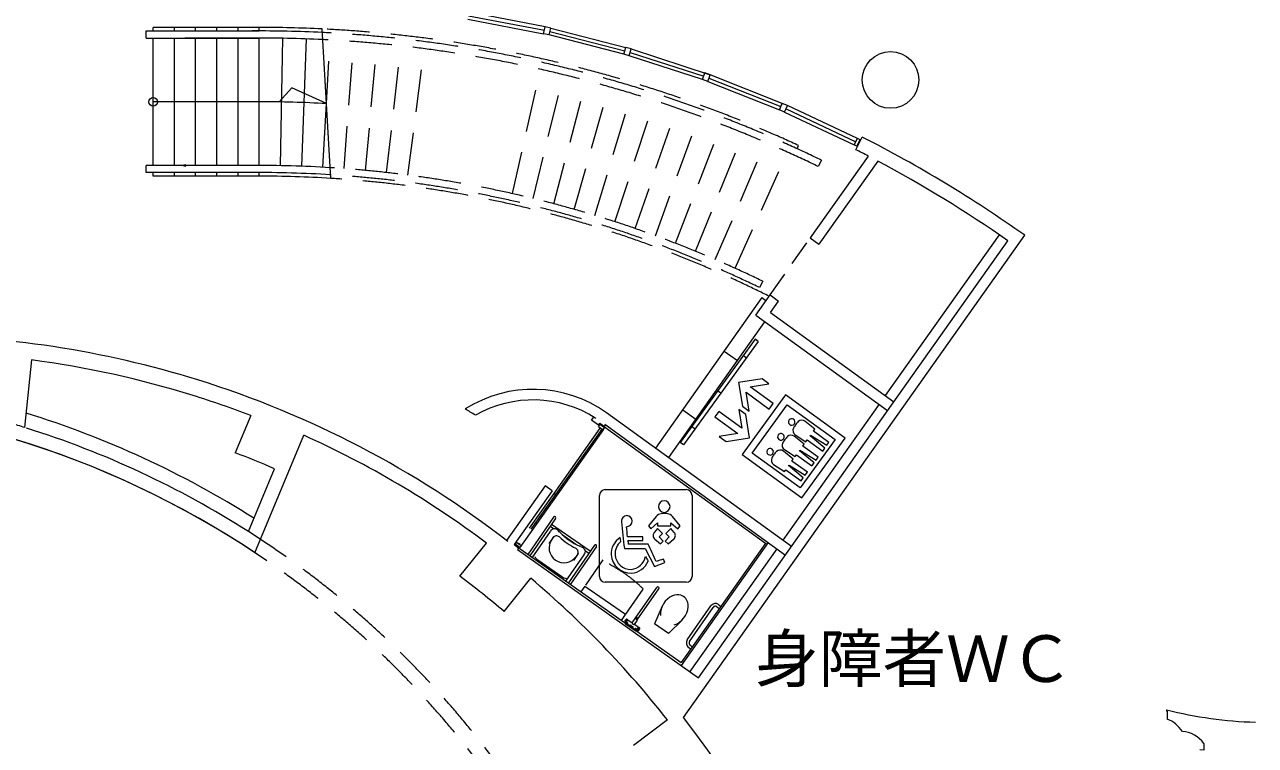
# Model space of a CAD drawing. Units: millimetres, scale not verified. Extents: x -46320 to 37680, y -29109 to 29691.
# Drawn here: x -623 to 16769, y 9266 to 19445 of the extents above; entities that cross this region are included whole.
import ezdxf
from ezdxf.enums import TextEntityAlignment as Align

# ---------------------------------------------------------------- set-up
doc = ezdxf.new("R2010")
doc.units = ezdxf.units.MM
doc.header["$LTSCALE"] = 300
doc.linetypes.add('DASHED1', pattern=[1.8, 1.2, -0.6])
doc.linetypes.add('DASHED2', pattern=[3, 2, -1])
for name, color, linetype, lineweight in [('1-0_121', 7, 'Continuous', 9), ('1-D', 7, 'DASHED1', 9), ('1-E', 7, 'Continuous', 9), ('E-0', 7, 'Continuous', 9)]:
    doc.layers.add(name, color=color, linetype=linetype, lineweight=lineweight)
doc.layers.add('1-A', color=7, linetype='Continuous')
doc.styles.add('HG創英角ｺﾞｼｯｸUB', font='')
doc.styles.get('HG創英角ｺﾞｼｯｸUB').set_extended_font_data('HG創英角ｺﾞｼｯｸUB')

msp = doc.modelspace()

# ---------------------------------------------------------------- linework, layer by layer
at = {"layer": '1-0_121'}
for p, q in [((5642.2, 19520.2), (6711.4, 19316.2)), ((5650, 19569.6), (6722.4, 19365)), ((6733.3, 19413.8), (5657.8, 19619)), ((1093, 19255.2), (1093, 19355.2)), ((1093, 19355.2), (2693, 19355.2)), ((1193, 19355.2), (1193, 19405.4)), ((2693, 19405.4), (1193, 19405.4)), ((1493, 19355.2), (1493, 19405.4)), ((1793, 19355.2), (1793, 19405.4)), ((2093, 19355.2), (2093, 19405.4)), ((2393, 19355.2), (2393, 19405.4)), ((2693, 19355.2), (2693, 19405.4)), ((3704.8, 17273.7), (3580.7, 19383.8)), ((6811.3, 19396.4), (6733.3, 19413.8)), ((6789.5, 19298.8), (6811.3, 19396.4)), ((6800.4, 19347.6), (7857.8, 19076.1)), ((6811.3, 19396.4), (7871.7, 19124.1)), ((1093, 19255.2), (2693, 19255.2)), ((1193, 17455.1), (1193, 19255.2)), ((1493, 17455.1), (1493, 19255.2)), ((2593, 19255.1), (1641.8, 19255.1)), ((1793, 17455.1), (1793, 19255.2)), ((2093, 17455.1), (2093, 19255.2)), ((2393, 17455.1), (2393, 19255.2)), ((2693, 17455.1), (2693, 19255.2)), ((2993, 17452.7), (3026.1, 19252.4)), ((3293, 17444.4), (3359.3, 19243.2)), ((7843.8, 19028.1), (6789.5, 19298.8)), ((7948.6, 19101.8), (7871.7, 19124.1)), ((7920.7, 19005.7), (7948.6, 19101.8)), ((8955.9, 18669.4), (7920.7, 19005.7)), ((7934.6, 19053.8), (8972.8, 18716.4)), ((7948.6, 19101.8), (9065.1, 18736.4)), ((8955.9, 18669.4), (8989.8, 18763.5)), ((9031.2, 18642.3), (8955.9, 18669.4)), ((9065.1, 18736.4), (8989.8, 18763.5)), ((9031.2, 18642.3), (9065.1, 18736.4)), ((9031.2, 18642.3), (10043.3, 18241.6)), ((9048.1, 18689.3), (10063.1, 18287.5)), ((10083, 18333.3), (9065.1, 18736.4)), ((2974.3, 18353.1), (3153, 18553.2)), ((3642.7, 18329.2), (3153, 18553.2)), ((2693, 18355.4), (1193, 18355.4)), ((3593, 17430.6), (3642.7, 18329.2)), ((10156.4, 18301.6), (10083, 18333.3)), ((10116.7, 18209.8), (10156.4, 18301.6)), ((11147, 17835.4), (10156.4, 18301.6)), ((10116.7, 18209.8), (11101.6, 17746.3)), ((10136.5, 18255.7), (11124.3, 17790.9)), ((11101.6, 17746.3), (11147, 17835.4)), ((11137.2, 17728.2), (11101.6, 17746.3)), ((11123.4, 17679.1), (11214.2, 17857.3)), ((10292.6, 17692.9), (10313.5, 17738.3)), ((11298, 17588.8), (10479.1, 16432.1)), ((2593, 17455.1), (1093, 17455.1)), ((1093, 17355.1), (1093, 17455.1)), ((11431.7, 17518.1), (10600, 16343.2)), ((2593, 17355.1), (1093, 17355.1)), ((1193, 17305.4), (1193, 17355.1)), ((2693, 17305.4), (1193, 17305.4)), ((1493, 17305.4), (1493, 17355.1)), ((1793, 17305.4), (1793, 17355.1)), ((2093, 17305.4), (2093, 17355.1)), ((2393, 17305.4), (2393, 17355.1)), ((2693, 17305.4), (2693, 17355.1)), ((8687.8, 9659.9), (13509.5, 16471)), ((8901.8, 10221.8), (13271.1, 16393.8)), ((10479.1, 16432.1), (10600, 16343.2)), ((13146.8, 16477.8), (11537.9, 14205.1)), ((9796.8, 15589.5), (8292.3, 13464.3)), ((9708.6, 15343.7), (9910.8, 15629.3)), ((9796.6, 15589.6), (9853.5, 15548.4)), ((9910.8, 15629.3), (10032.3, 15541.4)), ((9916.7, 15378.1), (10032.3, 15541.4)), ((9708.6, 15343.7), (11572.7, 13994.6)), ((9916.7, 15378.1), (11659.5, 14117.2)), ((8478.8, 13329.7), (9838.3, 15249.9)), ((-525.4, 14708.9), (-622.5, 13755.4)), ((2572.1, 13925.1), (2353, 13398.6)), ((10214.8, 12076.5), (7599.5, 13964.5)), ((11451.1, 14082.6), (10093.3, 12164.4)), ((7507.1, 13747.6), (6854.2, 12825.3)), ((7389.6, 13858.4), (7420.9, 13902.6)), ((7487.5, 13789), (7389.6, 13858.4)), ((7485.5, 13769), (7505.8, 13797.5)), ((7485.5, 13769), (7550.8, 13722.7)), ((7571.1, 13751.3), (7505.8, 13797.5)), ((7507.1, 13747.6), (7531.6, 13730.2)), ((7550.8, 13722.7), (7571.1, 13751.3)), ((7571.6, 13769.3), (7587.8, 13792.3)), ((9845.1, 12118.3), (7572.8, 13762.4)), ((7575.7, 13801.1), (10128.2, 11954.2)), ((2632.2, 11986.7), (3322.2, 13645.5)), ((7550.8, 13722.7), (6375, 12061.8)), ((7531.6, 13730.2), (6878.7, 12807.9)), ((2539.8, 12285.4), (2908.8, 13172.3)), ((6831.7, 12862.7), (6292.9, 12101.6)), ((6878.7, 12807.9), (6854.2, 12825.3)), ((6853, 12490.6), (6486, 11960.2)), ((6881, 12471.2), (6514, 11940.8)), ((6852.5, 12324.3), (6803, 12358.5)), ((7370.1, 12007.6), (6822.4, 12386.6)), ((6549.3, 11916.4), (6806, 12287.3)), ((6853.6, 12215.4), (6786.1, 12117.9)), ((6985, 12232.6), (7168.6, 12105.5)), ((5529, 11653.4), (5902.6, 12123.3)), ((6292.9, 12101.6), (6358.2, 12055.4)), ((6329.9, 12136.6), (6309.7, 12108)), ((6375, 12061.8), (6309.7, 12108)), ((6329.9, 12136.6), (6395.2, 12090.4)), ((6358.2, 12055.4), (6342.7, 12033.5)), ((6342.7, 12033.5), (8901.8, 10221.8)), ((6346.4, 12067.6), (8653.1, 10434.6)), ((7428.7, 12092.2), (7061.6, 11561.8)), ((7456.6, 12072.9), (7089.5, 11542.5)), ((7301.2, 12013.8), (7350.7, 11979.5)), ((9849.7, 12124.9), (8653.1, 10434.6)), ((9884.4, 12130.6), (8656.2, 10395.7)), ((10006.7, 12042.2), (8779.4, 10308.5)), ((6627.6, 11886.5), (6970.7, 11649.1)), ((7026.2, 11586.3), (7282.6, 11956.8)), ((7198.9, 11976.4), (7131.3, 11878.7)), ((6155.2, 11155.5), (6528.7, 11625.4)), ((7241, 11434.3), (7297.9, 11516.5)), ((7869.3, 11112), (7293.8, 11510.6)), ((8006.2, 11056.4), (8311.8, 11498)), ((8034.2, 11037), (8339.8, 11478.6)), ((8386.7, 11231.5), (8278.4, 10982.7)), ((8741.9, 10754.4), (9075.4, 11236.2)), ((8773.1, 10732.7), (9106.6, 11214.6)), ((9159.5, 11224.2), (9186.6, 11205.4)), ((9181.1, 11255.5), (9208.3, 11236.7)), ((7812.3, 11029.8), (7869.3, 11112)), ((7866.6, 11000.5), (7857.9, 11006.5)), ((7883.8, 11046.7), (7858.3, 11009.9)), ((7897, 11044.4), (7864.8, 10997.9)), ((7867.2, 10984.8), (8016.1, 10881.7)), ((7870.5, 10988.6), (7867.6, 10984.4)), ((7881.5, 11013.1), (7868.9, 10995.1)), ((8019, 10885.8), (7870.1, 10988.8)), ((7881.7, 11013), (7870.9, 10997.5)), ((7870.9, 10997.5), (7872.6, 10996.4)), ((7872.5, 10996.3), (7901.5, 11038.2)), ((7872.5, 10996.3), (7883.4, 10988.8)), ((7877.6, 11015.9), (7885, 11026.6)), ((7879.8, 10985.7), (7878.1, 10983.3)), ((7879.8, 10985.7), (7897.5, 10973.5)), ((7881, 10985.3), (7886.1, 10992.7)), ((7881.2, 10984.8), (7881, 10985.3)), ((7884.7, 11026.7), (7890.7, 11022.6)), ((7887, 10992.6), (7886.1, 10992.7)), ((7895.5, 11042.3), (7886.8, 11048.3)), ((7887.9, 10993), (7888.7, 10994.2)), ((7900.4, 10983.7), (7888.3, 10992)), ((7901.1, 11041.5), (7888.9, 11023.9)), ((7889.1, 11023.7), (7899.8, 11039.3)), ((7897.5, 10973.5), (7895.8, 10971.1)), ((7896.6, 10974.4), (7896, 10974.5)), ((7896.6, 10974.4), (7901.8, 10981.9)), ((7897, 11044.4), (7901.1, 11041.5)), ((7899, 10977.9), (7932.7, 10954.6)), ((7899.8, 11039.3), (7901.5, 11038.2)), ((7901.8, 10981.9), (7901.4, 10982.6)), ((7901.5, 11038.2), (7962.2, 10996.2)), ((7901.5, 10983.6), (7902.3, 10984.8)), ((7928.5, 10948.4), (7942.2, 10968.1)), ((7962.2, 10996.2), (8004.6, 11057.5)), ((7993.4, 10974.6), (8035.8, 11035.9)), ((8054.1, 10932.7), (7993.4, 10974.6)), ((8035.8, 11035.9), (8004.6, 11057.5)), ((8473.7, 10847.6), (8278.4, 10982.7)), ((8668.4, 11036.6), (8473.7, 10847.6)), ((7960.5, 10926.3), (7974.2, 10946)), ((7964.8, 10932.4), (7998.5, 10909.1)), ((7994.9, 10906.1), (7993.2, 10903.6)), ((7994.9, 10906.1), (8012.6, 10893.8)), ((7996.1, 10905.6), (8001.2, 10913)), ((7996.4, 10905.1), (7996.1, 10905.6)), ((8002.1, 10912.9), (8001.2, 10913)), ((8003, 10913.4), (8003.8, 10914.6)), ((8015.5, 10904), (8003.4, 10912.4)), ((8012.6, 10893.8), (8010.9, 10891.4)), ((8011.7, 10894.8), (8011.2, 10894.8)), ((8011.7, 10894.8), (8016.9, 10902.2)), ((8014.2, 10898.3), (8025.1, 10890.7)), ((8018.5, 10886.1), (8015.7, 10882)), ((8016.9, 10902.2), (8016.5, 10903)), ((8016.6, 10904), (8017.4, 10905.1)), ((8025.1, 10890.7), (8054.1, 10932.7)), ((8025.1, 10890.8), (8026.7, 10889.7)), ((8037.7, 10905.1), (8025.2, 10887)), ((8037.5, 10905.2), (8026.7, 10889.7)), ((8061.4, 10930.6), (8029.3, 10884.1)), ((8031, 10886.7), (8039.7, 10880.7)), ((8041.8, 10902.2), (8035.9, 10906.3)), ((8041.6, 10902.4), (8049, 10913.1)), ((8042.7, 10882.2), (8068.2, 10919.1)), ((8049.2, 10912.9), (8043.3, 10917)), ((8044.9, 10915.9), (8055.7, 10931.5)), ((8057.3, 10933.4), (8045.1, 10915.8)), ((8054, 10932.6), (8055.7, 10931.5)), ((8057.3, 10933.4), (8061.4, 10930.6)), ((8060, 10928.5), (8068.7, 10922.5)), ((8761.1, 10648.6), (8788.3, 10629.8)), ((8782.8, 10679.9), (8809.9, 10661.1)), ((8461.4, 9624.9), (7980.3, 9266.1))]:
    msp.add_line(p, q, dxfattribs=at)
at = {"layer": '1-0_121', "linetype": 'DASHED2'}
for p, q in [((3642.7, 18329.2), (3692.4, 19227.8)), ((3893, 17411.2), (4025.5, 19206.3)), ((4193, 17386.3), (4358.7, 19178.6)), ((4493, 17355.8), (4691.8, 19144.7)), ((4793, 17319.6), (5024.9, 19104.6)), ((6271.6, 17057.8), (6666.8, 18813.8)), ((6563.7, 16989.2), (6991.1, 18737.7)), ((6854.5, 16915.3), (7314.1, 18655.6)), ((7144.2, 16835.9), (7635.7, 18567.5)), ((7432.6, 16751.2), (7956, 18473.4)), ((7719.8, 16661), (8274.9, 18373.2)), ((8005.8, 16565.3), (8592.5, 18267)), ((8290.5, 16464.2), (8908.7, 18154.7)), ((8574, 16357.5), (9223.5, 18036.3)), ((8856.3, 16245.3), (9536.9, 17911.7)), ((9137.3, 16127.5), (9848.9, 17780.8)), ((9417, 16004), (10159.5, 17643.7)), ((10636.4, 17530.5), (10592.8, 17440.5)), ((9807.2, 15821), (9763.5, 15731)), ((6854.2, 12825.3), (6357.3, 12123.4)), ((6878.7, 12807.9), (6381.8, 12106)), ((6357.3, 12123.4), (6381.8, 12106)), ((7306.3, 11528.4), (7552.9, 11884.3)), ((7873, 11116.9), (8119.5, 11472.9))]:
    msp.add_line(p, q, dxfattribs=at)
at = {"layer": '1-0_121'}
for points in [[(6789.5, 19298.8), (6711.4, 19316.2), (6733.3, 19413.8)], [(7920.7, 19005.7), (7843.8, 19028.1), (7871.7, 19124.1)], [(10116.7, 18209.8), (10043.3, 18241.6), (10083, 18333.3)], [(11137.2, 17728.2), (11182.6, 17817.3), (11147, 17835.4)], [(7487.5, 13789), (7506.3, 13815.6), (7571.6, 13769.3)], [(6831.7, 12862.7), (6733.8, 12932), (6186.4, 12158.8)]]:
    msp.add_lwpolyline(points, dxfattribs=at)
for centre, radius in [((11613.9, 18663.7), 400), ((1193, 18355.4), 60), ((1641.8, 17455.1), 12.5), ((8031.6, 11063.1), 9)]:
    msp.add_circle(centre, radius, dxfattribs=at)
for centre, radius, start, end in [((2693, 1155.4), 18200, 87.19514, 90.31481), ((2693, 1155.4), 18250, 87.21211, 90), ((2693, 1155.4), 18100, 87.16091, 90.31655), ((2693, 1155.4), 17200, 86.83482, 90), ((2693, 1155.4), 18750, 54.7685, 62.96944), ((2693, 1155.4), 18550, 62.36219, 62.96911), ((2693, 1155.4), 16300, 86.47247, 90.35151), ((2693, 1155.4), 18550, 55.23251, 61.89497), ((2693, 1155.4), 16200, 86.42971, 90.35368), ((2693, 1155.4), 16150, 86.40813, 90), ((-2307, 1155.4), 13900, 72.70731, 90), ((-2307, 1155.4), 13670, 72.70731, 82.5116), ((-2307, 1155.4), 13900, 52.23553, 72.70731), ((6562, 12499), 1795.5, 54.70424, 122.25629), ((-4557, 1155.4), 13000, 56.25096, 89.99999), ((-4557, 1155.4), 13000, 56.4262, 90), ((-2307, 1155.4), 13670, 69.08902, 72.70731), ((6562, 12499), 1645.5, 57.31657, 119.69954), ((-4557, 1155.4), 13400, 57.62699, 72.83275), ((-2307, 1155.4), 15100, 57.76736, 58.40661), ((-4557, 1155.4), 13200, 72.63424, 73.54299), ((-4557, 1155.4), 13200, 57.47724, 72.55054), ((-2307, 1155.4), 13700, 53.18473, 65.73913), ((-2307, 1155.4), 13100, 66.53746, 69.162), ((6867, 12480.9), 17, 325.31463, 145.31463), ((-4557, 1155.4), 13200, 56.59468, 57.47272), ((6929.1, 12201.6), 150, 133.53736, 145.15499), ((6863.7, 12270.4), 55, 51.36248, 133.53729), ((6892.2, 12165.8), 60, 46.79022, 145.00048), ((6585.8, 11922.8), 500, 44.45707, 51.35696), ((7585, 12903.4), 952, 226.79071, 243.83865), ((7585, 12903.4), 900, 224.45643, 246.17219), ((6997.7, 12054.8), 210, 145.31463, 325.31463), ((7138.8, 11995.1), 60, 325.31463, 63.83814), ((7019.5, 11622.7), 500, 59.2725, 66.17213), ((7246.8, 12005.2), 55, 337.09204, 59.27224), ((7442.6, 12082.6), 17, 325.31463, 145.31463), ((6713, 12009.9), 150, 211.17225, 235.31463), ((7159.3, 12042.2), 150, 325.31463, 337.09257), ((-2307, 1155.4), 13100, 49.76187, 53.26139), ((-2307, 1155.4), 13700, 38.18548, 49.83852), ((7056.1, 11772.4), 150, 235.31463, 259.4567), ((8325.8, 11488.3), 17, 325.33128, 145.33128), ((8656.8, 11110), 296.2, 114.8746, 181.5046), ((8604, 11202.8), 190, 75.63459, 111.98458), ((8612.2, 11256.4), 136.2, 37.17458, 73.45458), ((8564.9, 11229.8), 190, 358.64459, 34.99458), ((8459.5, 11246.6), 296.2, 289.12458, 355.75459), ((9137.9, 11193), 76, 55.315, 145.31465), ((9137.9, 11193), 38, 55.315, 145.31465), ((7901.6, 11007.1), 45, 158.14947, 177.54084), ((7859.6, 11009), 3, 177.54556, 235.31459), ((7901.6, 11007.1), 45, 132.60084, 158.01893), ((7872.6, 10992.5), 9.5, 145.31458, 235.31458), ((7872.6, 10992.5), 4.5, 145.37767, 235.37767), ((7901.6, 11007.1), 45, 113.07893, 132.47028), ((7885.1, 11045.8), 3, 55.31459, 113.08367), ((7887.1, 10993.6), 1, 265.31459, 325.31459), ((7894.4, 10987.9), 8.5, 339.24516, 131.38406), ((7902.3, 10983.1), 1, 145.31458, 205.31458), ((7942.9, 10967.6), 0.96, 55.31459, 145.31459), ((7962.4, 10963.2), 19, 167.32398, 303.27535), ((7942.9, 10967.6), 1, 347.33892, 55.31459), ((7986.2, 10997.6), 23.3, 192.00547, 278.6481), ((7973.4, 10946.5), 0.96, 55.31459, 122.38633), ((7973.4, 10946.5), 1, 325.31459, 55.31459), ((8002.2, 10913.9), 1, 265.31459, 325.31459), ((8009.5, 10908.2), 8.5, 339.24516, 131.38406), ((8021.5, 10889.5), 9.5, 235.31458, 325.31458), ((8017.4, 10903.4), 1, 145.31458, 205.31458), ((8021.5, 10889.5), 4.5, 235.37767, 325.37766), ((8041.4, 10883.2), 3, 235.31458, 293.08367), ((8025, 10921.8), 45, 293.07893, 312.47028), ((8025, 10921.8), 45, 312.59449, 338.02528), ((8025, 10921.8), 45, 338.14947, 357.54084), ((8066.9, 10920), 3, 357.54556, 55.31459), ((8804.4, 10711.1), 76, 145.31465, 235.31484), ((8804.4, 10711.1), 38, 145.31465, 235.31484), ((-2307, 1155.4), 13900, 0, 37.72189)]:
    msp.add_arc(centre, radius, start, end, dxfattribs=at)
at = {"layer": '1-0_121', "linetype": 'DASHED2'}
for centre, radius, start, end in [((2693, 1155.4), 18250, 65.31948, 87.21211), ((2693, 1155.4), 18200, 64.12233, 87.19514), ((2693, 1155.4), 18100, 64.12233, 87.16091), ((2693, 1155.4), 16300, 64.12233, 86.47247), ((2693, 1155.4), 16200, 64.12233, 86.42971), ((2693, 1155.4), 16150, 63.50866, 86.40813), ((-4557, 1155.4), 13200, 0, 56.59468), ((-4557, 1155.4), 13000, 0, 56.4262), ((6678.3, 10007.1), 2056.7, 45.49657, 65.09294)]:
    msp.add_arc(centre, radius, start, end, dxfattribs=at)
at = {"layer": '1-D'}
msp.add_line((9910.8, 15629.3), (10479.1, 16432.1), dxfattribs=at)
at = {"layer": '1-E'}
for p, q in [((9698.5, 15000.9), (8640.7, 13541.9)), ((9744.1, 14967.9), (8686.3, 13508.9)), ((9744.1, 14967.9), (9698.5, 15000.9)), ((9263.2, 14835.7), (9449.4, 14700.7)), ((9533.9, 14773.8), (9579.4, 14740.8)), ((9215.2, 14238.4), (9169.6, 14271.4)), ((8676.1, 14006.3), (8862.3, 13871.3)), ((8805.4, 13769), (8850.9, 13736)), ((10267, 13653.2), (10418.4, 13554.9)), ((8686.3, 13508.9), (8640.7, 13541.9)), ((10114.2, 13442.4), (10265.7, 13344.2)), ((9961.3, 13231.6), (10112.9, 13133.4)), ((7582.3, 12878.3), (8727.4, 12878.3)), ((7500.1, 11651.2), (7500.1, 12796.4)), ((8809.6, 12796.4), (8809.6, 11651.2)), ((7803, 12143.9), (7794.5, 12202.4)), ((8556.5, 12273.1), (8510.9, 12328)), ((8727.4, 11568.8), (7582.3, 11568.8))]:
    msp.add_line(p, q, dxfattribs=at)
for points in [[(9573.2, 14252.8), (9899.6, 14016.1), (9955.4, 14093), (9628.9, 14329.7), (9894, 14371.9), (9797.8, 14441.6), (9466.5, 14388.8), (9519.3, 14057.5), (9615.4, 13987.7)], [(9518.3, 13372), (10359.3, 12762.2), (10971.5, 13606.7), (10130.5, 14216.4)], [(9567.5, 13940.9), (9471.3, 14010.7), (9513.6, 13745.6), (9187.1, 13982.3), (9131.4, 13905.5), (9457.9, 13668.8), (9192.8, 13626.6), (9289, 13556.8), (9620.3, 13609.6)], [(10832.5, 13584.5), (10337.1, 12901.3), (9657.4, 13394.1), (10152.7, 14077.4)]]:
    msp.add_lwpolyline(points, close=True, dxfattribs=at)
for points in [[(10418.4, 13554.9), (10437.5, 13581.2), (10655.1, 13423.4), (10685.6, 13465.3), (10479, 13638.5), (10484.5, 13646), (10713.3, 13503.5), (10743.7, 13545.5), (10526, 13703.3), (10545, 13729.5), (10404.6, 13843)], [(10265.7, 13344.2), (10284.6, 13370.4), (10502.3, 13212.6), (10532.8, 13254.6), (10326.2, 13427.7), (10331.7, 13435.3), (10560.5, 13292.8), (10590.9, 13334.8), (10373.2, 13492.6), (10392.3, 13518.8), (10251.8, 13632.3)], [(10112.9, 13133.4), (10131.8, 13159.6), (10349.5, 13001.8), (10380, 13043.8), (10173.4, 13216.9), (10178.9, 13224.5), (10407.7, 13082), (10438.1, 13124.1), (10220.5, 13281.9), (10239.4, 13308), (10099, 13421.5)], [(8299.8, 12500.3), (8191.8, 12367.6), (8225.5, 12325.7), (8320.3, 12410.8), (8320.3, 12365.3), (8510.9, 12365.3), (8510.9, 12410.8), (8606.3, 12325.7), (8639.1, 12367.6), (8532.7, 12500.3)], [(7901.7, 12161.5), (8111.3, 12161.5), (8111.3, 12213.2), (7897.7, 12213.2)], [(8392, 12258.7), (8320.3, 12328), (8274.7, 12273.1)], [(8282.7, 12177.2), (8362.3, 12111.5), (8401, 12150.7), (8345.2, 12212.3), (8392, 12258.7)], [(8510.9, 12328), (8439.8, 12258.7), (8486.3, 12212.3), (8430.2, 12150.7), (8469, 12111.5), (8548.5, 12177.2)], [(7851.9, 12046.7), (8146.6, 12046.7), (8275.9, 11793.8), (8424.3, 11850.1), (8404.7, 11897.8)]]:
    msp.add_lwpolyline(points, dxfattribs=at)
for centre, radius, start, end in [((10219.7, 13834.6), 49.1, 146.21726, 231.89757), ((10217.5, 13831.6), 49.1, 56.21726, 141.89757), ((10216.7, 13836.8), 49.1, 236.2272, 321.88764), ((10307.5, 13714), 73.1, 154.28787, 236.33116), ((10583.2, 13568.6), 384.8, 144.03897, 152.58354), ((10214.5, 13833.7), 49.1, 326.20733, 51.9075), ((10596.5, 13557.6), 402, 135.7144, 143.89276), ((10359.4, 13785.4), 73.2, 51.85406, 133.75659), ((10066.9, 13623.8), 49.1, 146.21726, 231.89757), ((10064.7, 13620.8), 49.1, 56.20733, 141.9075), ((10063.9, 13626), 49.1, 236.2272, 321.88764), ((10430.4, 13357.8), 384.8, 144.03897, 152.58354), ((10061.7, 13623), 49.1, 326.2272, 51.88764), ((10441.1, 13349), 398.6, 135.68007, 143.9271), ((10206.6, 13574.7), 73.2, 51.87542, 133.79806), ((9914, 13413.1), 49, 146.25828, 231.93859), ((9911.9, 13410), 49.1, 56.20733, 141.9075), ((9908.9, 13412.2), 49.1, 326.2272, 51.88764), ((10288.3, 13138.3), 398.6, 135.68007, 143.9271), ((10053.8, 13363.9), 73.2, 51.87542, 133.79806), ((10154.7, 13503.3), 73.1, 154.28787, 236.33116), ((9911.1, 13415.2), 49, 236.18618, 321.84663), ((10001.9, 13292.5), 73.1, 154.27781, 236.34121), ((10277.6, 13147), 384.8, 144.03897, 152.58354), ((7585.4, 12793), 85.3, 92.06556, 177.74587), ((8724, 12792.7), 85.7, 2.46283, 87.72575), ((8418.3, 12633.7), 86.2, 91.96799, 176.87266), ((8413.4, 12634.4), 85.5, 2.72544, 88.7432), ((8386.5, 12421.4), 117.2, 97.29441, 137.68838), ((8418.4, 12641.9), 86.2, 182.25869, 267.95886), ((8422.7, 11968.3), 571.6, 90.71236, 95.13504), ((8412, 12642.6), 87, 272.19461, 357.27846), ((8411.8, 12019.9), 520, 84.65121, 89.57789), ((8445.8, 12420.8), 117.7, 42.47172, 82.95454), ((7889.8, 12431.5), 78.8, 92.43157, 184.94089), ((39331.3, 15618.2), 31681.4, 185.78522, 186.47276), ((7875.1, 12441.9), 89.3, 273.52104, 355.04117), ((139.3, 11335.5), 7807.9, 6.45462, 7.48594), ((7884.4, 12430.4), 79.8, 2.70407, 88.50352), ((7944.4, 11966.1), 279.9, 122.38532, 182.28926), ((8324.4, 12229.9), 65.8, 139.05455, 179.64841), ((8329.5, 12230.5), 70.9, 180.19084, 228.74827), ((8502.9, 12230.6), 70.2, 310.43869, 359.74036), ((8504.7, 12228.3), 68.4, 1.64168, 40.81275), ((7950.3, 11966.5), 230.6, 129.70586, 182.10427), ((10060.5, 12354.9), 2167.5, 185.12169, 186.49678), ((8047, -51565.2), 63675.1, 89.87395, 90.12605), ((1345.6, 8769.5), 7613.4, 23.96002, 26.02261), ((7947.1, 11980.9), 283.4, 185.26153, 271.08084), ((7947, 11978.7), 228.1, 185.18225, 270.58436), ((7927.5, 11975.3), 225.8, 275.54478, 349.85476), ((7932.6, 11972.2), 275.4, 274.11599, 337.6826), ((8900.4, 12307.2), 837.6, 206.34176, 211.65785), ((10885, 4807.7), 7511.3, 109.28138, 110.10644), ((7585.5, 11654.1), 85.3, 181.97804, 267.89659), ((8723.9, 11654.4), 85.7, 272.31194, 357.81344)]:
    msp.add_arc(centre, radius, start, end, dxfattribs=at)
at = {"layer": 'E-0'}
for p, q in [((15515.3, 9768.7), (15515.3, 9751.8)), ((15524.3, 9747.9), (15524.3, 9638.5))]:
    msp.add_line(p, q, dxfattribs=at)
msp.add_lwpolyline([(16039.6, 9292.5), (16039.6, 9199.6), (15985.7, 9203.3)], dxfattribs=at)
for centre, radius, start, end in [((16915.6, 15242), 5649.6, 255.64908, 268.51597), ((15327.8, 9305.3), 484.2, 66.0601, 67.22006), ((15336.8, 9192), 484.2, 34.17148, 67.22006), ((15705.3, 9055.4), 409.9, 35.35119, 85.49536)]:
    msp.add_arc(centre, radius, start, end, dxfattribs=at)

# ---------------------------------------------------------------- texts
at = {"layer": '1-A', "style": 'HG創英角ｺﾞｼｯｸUB'}
msp.add_text('身障者ＷＣ', height=659.8, dxfattribs=at).set_placement((9698.7, 9962.8), align=Align.BOTTOM_LEFT)

doc.saveas('drawing.dxf')
